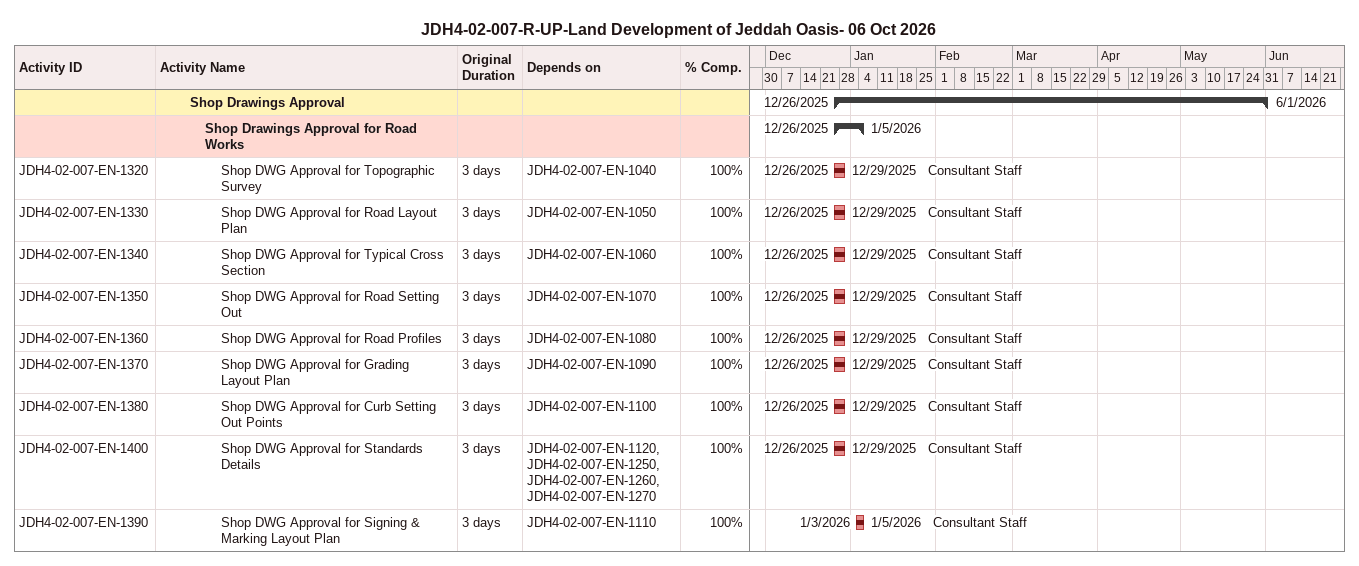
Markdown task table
JDH4-02-007-R-UP-Land Development of Jeddah Oasis- 06 Oct 2026

| ID | Level | Task | Original duration | Start | Finish | Predecessors | Resources | % complete |
|---|---|---|---|---|---|---|---|---|
|  | 3 | **Shop Drawings Approval** |  | 2025-12-26 | 2026-06-01 |  |  |  |
|  | 4 | **Shop Drawings Approval for Road Works** |  | 2025-12-26 | 2026-01-05 |  |  |  |
| JDH4-02-007-EN-1320 | 5 | Shop DWG Approval for Topographic Survey | 3d | 2025-12-26 | 2025-12-29 | JDH4-02-007-EN-1040 | Consultant Staff | 100 |
| JDH4-02-007-EN-1330 | 5 | Shop DWG Approval for Road Layout Plan | 3d | 2025-12-26 | 2025-12-29 | JDH4-02-007-EN-1050 | Consultant Staff | 100 |
| JDH4-02-007-EN-1340 | 5 | Shop DWG Approval for Typical Cross Section | 3d | 2025-12-26 | 2025-12-29 | JDH4-02-007-EN-1060 | Consultant Staff | 100 |
| JDH4-02-007-EN-1350 | 5 | Shop DWG Approval for Road Setting Out | 3d | 2025-12-26 | 2025-12-29 | JDH4-02-007-EN-1070 | Consultant Staff | 100 |
| JDH4-02-007-EN-1360 | 5 | Shop DWG Approval for Road Profiles | 3d | 2025-12-26 | 2025-12-29 | JDH4-02-007-EN-1080 | Consultant Staff | 100 |
| JDH4-02-007-EN-1370 | 5 | Shop DWG Approval for Grading Layout Plan | 3d | 2025-12-26 | 2025-12-29 | JDH4-02-007-EN-1090 | Consultant Staff | 100 |
| JDH4-02-007-EN-1380 | 5 | Shop DWG Approval for Curb Setting Out Points | 3d | 2025-12-26 | 2025-12-29 | JDH4-02-007-EN-1100 | Consultant Staff | 100 |
| JDH4-02-007-EN-1400 | 5 | Shop DWG Approval for Standards Details | 3d | 2025-12-26 | 2025-12-29 | JDH4-02-007-EN-1120, JDH4-02-007-EN-1250, JDH4-02-007-EN-1260, JDH4-02-007-EN-1270 | Consultant Staff | 100 |
| JDH4-02-007-EN-1390 | 5 | Shop DWG Approval for Signing & Marking Layout Plan | 3d | 2026-01-03 | 2026-01-05 | JDH4-02-007-EN-1110 | Consultant Staff | 100 |
